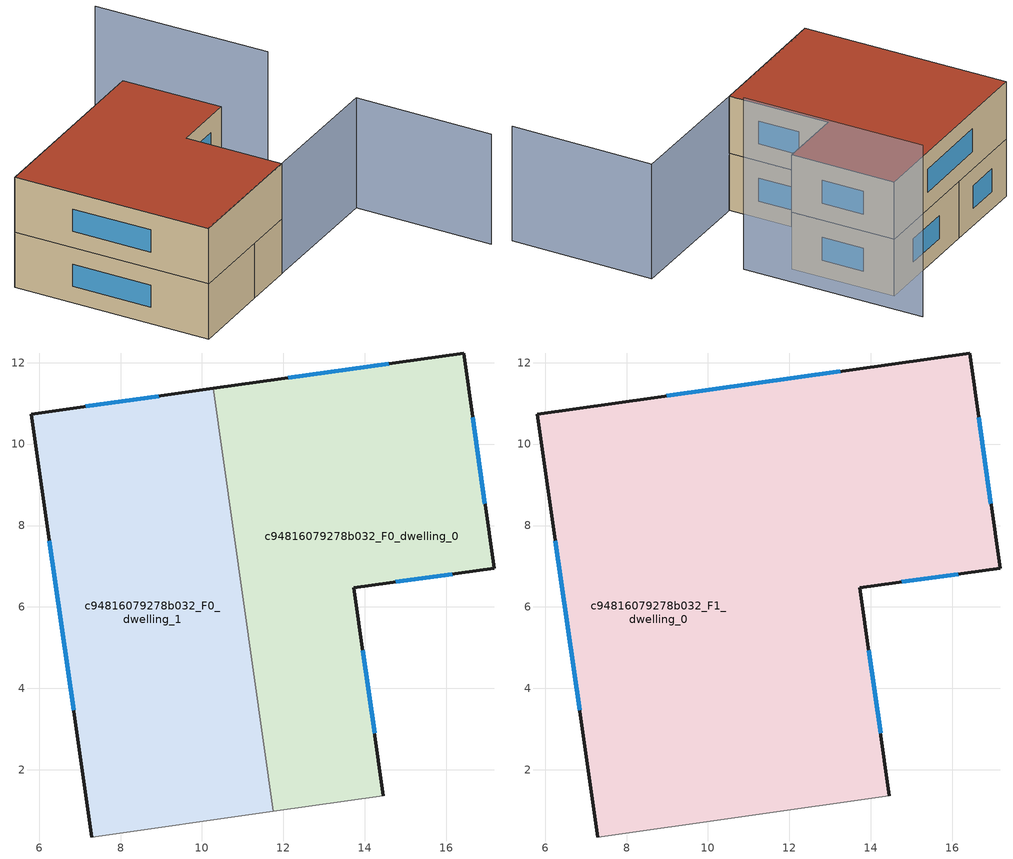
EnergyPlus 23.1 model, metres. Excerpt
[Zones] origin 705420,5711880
c94816079278b032_F0_dwelling_0
 floor ground (EU_floor_Construction): 16.42,12.24 17.17,6.96 13.73,6.47 14.45,1.37 11.74,0.98 10.27,11.37 z0
 wall outside (EU_wall_Construction): 14.45,1.37 13.73,6.47 17.17,6.96 16.42,12.24 10.27,11.37 z0:3
 wall adiabatic (EU_wall_Construction): 11.74,0.98 14.45,1.37 z0:3
 wall to c94816079278b032_F0_dwelling_1 (EU_wall_Construction): 10.27,11.37 11.74,0.98 z0:3
 window (EU_Window_Construction): 14.58,11.98 12.11,11.63 / 16.95,8.54 16.65,10.66 / 14.76,6.62 16.14,6.81 / 14.24,2.89 13.95,4.94 z0.9:2.1
c94816079278b032_F0_dwelling_1
 floor ground (EU_floor_Construction): 10.27,11.37 11.74,0.98 7.29,0.35 5.81,10.74 z0
 wall outside (EU_wall_Construction): 10.27,11.37 5.81,10.74 7.29,0.35 z0:3
 wall adiabatic (EU_wall_Construction): 7.29,0.35 11.74,0.98 z0:3
 window (EU_Window_Construction): 6.25,7.63 6.85,3.46 / 8.94,11.18 7.15,10.93 z0.9:2.1
c94816079278b032_F1_dwelling_0
 floor to c94816079278b032_F0_dwelling_0 (EU_floor_Construction): 16.42,12.24 17.17,6.96 13.73,6.47 14.45,1.37 11.74,0.98 10.27,11.37 z3
 floor to c94816079278b032_F0_dwelling_1 (EU_floor_Construction): 10.27,11.37 11.74,0.98 7.29,0.35 5.81,10.74 z3
 wall outside (EU_wall_Construction): 14.45,1.37 13.73,6.47 17.17,6.96 16.42,12.24 5.81,10.74 7.29,0.35 z3:6
 wall adiabatic (EU_wall_Construction): 7.29,0.35 14.45,1.37 z3:6
 window (EU_Window_Construction): 13.25,11.79 8.99,11.19 / 16.95,8.54 16.65,10.66 / 14.76,6.62 16.14,6.81 / 14.24,2.89 13.95,4.94 / 6.25,7.63 6.85,3.46 z3.9:5.1
 roof outside (EU_roof_Construction): 14.45,1.37 13.73,6.47 17.17,6.96 16.42,12.24 5.81,10.74 7.29,0.35 z6
shading: 7.28,0.41 21.72,2.33 / 21.72,2.33 22.68,-4.93 z0:6; 18.48,5.19 17.16,14.44 z0:9
[Building]
EU S2 Campaign: North Axis=0; Terrain=City; Solar Distribution=FullExterior
[Site:Location]
London: Latitude=51.5; Longitude=-0.5; Time Zone=0; Elevation=25
[SizingPeriod:WeatherFileDays]
AnnualSizingPeriod: Begin Month=1; Begin Day of Month=1; End Month=12; End Day of Month=31; Day of Week for Start Day=Monday; Use Weather File Daylight Saving Period=No; Use Weather File Rain and Snow Indicators=No
[MATERIAL]
EU_InternalMass_Material: Roughness=MediumRough; Thickness=0.1; Conductivity=1; Density=1800; Specific Heat=900; Thermal Absorptance=0.9; Solar Absorptance=0.7; Visible Absorptance=0.7
[MATERIAL:NOMASS] Roughness=MediumRough; Thermal Absorptance=0.9; Solar Absorptance=0.7; Visible Absorptance=0.7
Name | Thermal Resistance
EU_wall_NoMass | 1.04674
EU_roof_NoMass | 4.32442
EU_floor_NoMass | 2.04616
[WINDOWMATERIAL:SIMPLEGLAZINGSYSTEM]
EU_Window_SimpleGlazing: UFactor=4.25843; Solar Heat Gain Coefficient=0.85; Visible Transmittance=0.85
[CONSTRUCTION]
EU_wall_Construction: EU_wall_NoMass
EU_roof_Construction: EU_roof_NoMass
EU_floor_Construction: EU_floor_NoMass
EU_Window_Construction: EU_Window_SimpleGlazing
EU_InternalMass_Construction: EU_InternalMass_Material
[ZONE] Type=1; Multiplier=1; Ceiling Height=autocalculate; Floor Area=autocalculate; Part of Total Floor Area=Yes
Name | Volume
c94816079278b032_F0_dwelling_0 | 141.693
c94816079278b032_F1_dwelling_0 | 283.4
c94816079278b032_F0_dwelling_1 | 141.698
[INTERNALMASS] Construction=EU_InternalMass_Construction
Name | Zone or ZoneList | Surface Area
c94816079278b032_F0_dwelling_0_EU_InternalMass | c94816079278b032_F0_dwelling_0 | 47.231
c94816079278b032_F0_dwelling_1_EU_InternalMass | c94816079278b032_F0_dwelling_1 | 47.2328
c94816079278b032_F1_dwelling_0_EU_InternalMass | c94816079278b032_F1_dwelling_0 | 94.4669
[OTHEREQUIPMENT] Fuel Type=Electricity; Design Level Calculation Method=Watts/Area; Power per Zone Floor Area=1; Fraction Latent=0; Fraction Radiant=0; Fraction Lost=0; Carbon Dioxide Generation Rate=0; EndUse Subcategory=EU_Step8_InternalGains
Name | Zone or ZoneList or Space or SpaceList | Schedule
EU_Step8_InternalGain_c94816079278b032_F0_dwelling_0_f000 | c94816079278b032_F0_dwelling_0 | EU_Step8_GainSchedule_c94816079278b032_F0_dwelling_0_f000
EU_Step8_InternalGain_c94816079278b032_F0_dwelling_1_f000 | c94816079278b032_F0_dwelling_1 | EU_Step8_GainSchedule_c94816079278b032_F0_dwelling_1_f000
EU_Step8_InternalGain_c94816079278b032_F1_dwelling_0_f000 | c94816079278b032_F1_dwelling_0 | EU_Step8_GainSchedule_c94816079278b032_F1_dwelling_0_f000
[ZONEVENTILATION:DESIGNFLOWRATE] Schedule=EU_AlwaysOn; Design Flow Rate Calculation Method=AirChanges/Hour; Air Changes per Hour=0.488719; Ventilation Type=Natural; Fan Pressure Rise=0; Fan Total Efficiency=1; Constant Term Coefficient=1; Temperature Term Coefficient=0; Velocity Term Coefficient=0; Velocity Squared Term Coefficient=0; Minimum Indoor Temperature=-100; Maximum Indoor Temperature=100; Delta Temperature=-100; Minimum Outdoor Temperature=-100; Maximum Outdoor Temperature=100; Maximum Wind Speed=40
Name | Zone or ZoneList or Space or SpaceList
EU_ConstantAir_c94816079278b032_F0_dwelling_0 | c94816079278b032_F0_dwelling_0
EU_ConstantAir_c94816079278b032_F0_dwelling_1 | c94816079278b032_F0_dwelling_1
EU_ConstantAir_c94816079278b032_F1_dwelling_0 | c94816079278b032_F1_dwelling_0
[HVACTEMPLATE:THERMOSTAT] Constant Heating Setpoint=20; Constant Cooling Setpoint=50
EU_HeatOnly_c94816079278b032_F0_dwelling_0; EU_HeatOnly_c94816079278b032_F0_dwelling_1; EU_HeatOnly_c94816079278b032_F1_dwelling_0
[HVACTEMPLATE:ZONE:IDEALLOADSAIRSYSTEM] System Availability Schedule=EU_AlwaysOn; Maximum Heating Supply Air Temperature=50; Minimum Cooling Supply Air Temperature=13; Maximum Heating Supply Air Humidity Ratio=0.0156; Minimum Cooling Supply Air Humidity Ratio=0.0077; Heating Limit=NoLimit; Cooling Limit=NoLimit; Heating Availability Schedule=EU_AlwaysOn; Cooling Availability Schedule=EU_CoolingOff; Dehumidification Control Type=ConstantSensibleHeatRatio; Cooling Sensible Heat Ratio=0.7; Dehumidification Setpoint=60; Humidification Control Type=None; Humidification Setpoint=30; Outdoor Air Method=None; Outdoor Air Flow Rate per Person=0.00944; Outdoor Air Flow Rate per Zone Floor Area=0; Outdoor Air Flow Rate per Zone=0; Demand Controlled Ventilation Type=None; Outdoor Air Economizer Type=NoEconomizer; Heat Recovery Type=None; Sensible Heat Recovery Effectiveness=0.7; Latent Heat Recovery Effectiveness=0.65
Name | Template Thermostat
c94816079278b032_F0_dwelling_0 | EU_HeatOnly_c94816079278b032_F0_dwelling_0
c94816079278b032_F0_dwelling_1 | EU_HeatOnly_c94816079278b032_F0_dwelling_1
c94816079278b032_F1_dwelling_0 | EU_HeatOnly_c94816079278b032_F1_dwelling_0
[SIZING:ZONE] Zone Cooling Design Supply Air Temperature Input Method=SupplyAirTemperature; Zone Cooling Design Supply Air Temperature=13; Zone Heating Design Supply Air Temperature Input Method=SupplyAirTemperature; Zone Heating Design Supply Air Temperature=50; Zone Cooling Design Supply Air Humidity Ratio=0.008; Zone Heating Design Supply Air Humidity Ratio=0.008; Cooling Design Air Flow Method=DesignDay; Cooling Design Air Flow Rate=0; Cooling Minimum Air Flow per Zone Floor Area=0.000762; Cooling Minimum Air Flow=0; Cooling Minimum Air Flow Fraction=0.2; Heating Design Air Flow Method=DesignDay; Heating Design Air Flow Rate=0; Heating Maximum Air Flow per Zone Floor Area=0.002032; Heating Maximum Air Flow=0.141576; Heating Maximum Air Flow Fraction=0.3; Account for Dedicated Outdoor Air System=No; Dedicated Outdoor Air System Control Strategy=NeutralSupplyAir; Dedicated Outdoor Air Low Setpoint Temperature for Design=autosize; Dedicated Outdoor Air High Setpoint Temperature for Design=autosize; Zone Load Sizing Method=Sensible Load Only No Latent Load; Zone Latent Cooling Design Supply Air Humidity Ratio Input Method=HumidityRatioDifference; Zone Cooling Design Supply Air Humidity Ratio Difference=0.005; Zone Latent Heating Design Supply Air Humidity Ratio Input Method=HumidityRatioDifference; Zone Humidification Design Supply Air Humidity Ratio Difference=0.005
c94816079278b032_F0_dwelling_0; c94816079278b032_F0_dwelling_1; c94816079278b032_F1_dwelling_0
[SCHEDULE:CONSTANT]
Name | Hourly Value
EU_AlwaysOn | 1
EU_CoolingOff | 0
[SCHEDULE:FILE] Column Number=1; Rows to Skip at Top=0; Number of Hours of Data=8760; Column Separator=Comma; Interpolate to Timestep=No; Minutes per Item=60; Adjust Schedule for Daylight Savings=Yes
Name | File
EU_Step8_GainSchedule_c94816079278b032_F0_dwelling_0_f000 | ../../schedules/c94816079278b032/c94816079278b032_F0_dwelling_0_f000_gain.csv
EU_Step8_GainSchedule_c94816079278b032_F0_dwelling_1_f000 | ../../schedules/c94816079278b032/c94816079278b032_F0_dwelling_1_f000_gain.csv
EU_Step8_GainSchedule_c94816079278b032_F1_dwelling_0_f000 | ../../schedules/c94816079278b032/c94816079278b032_F1_dwelling_0_f000_gain.csv
